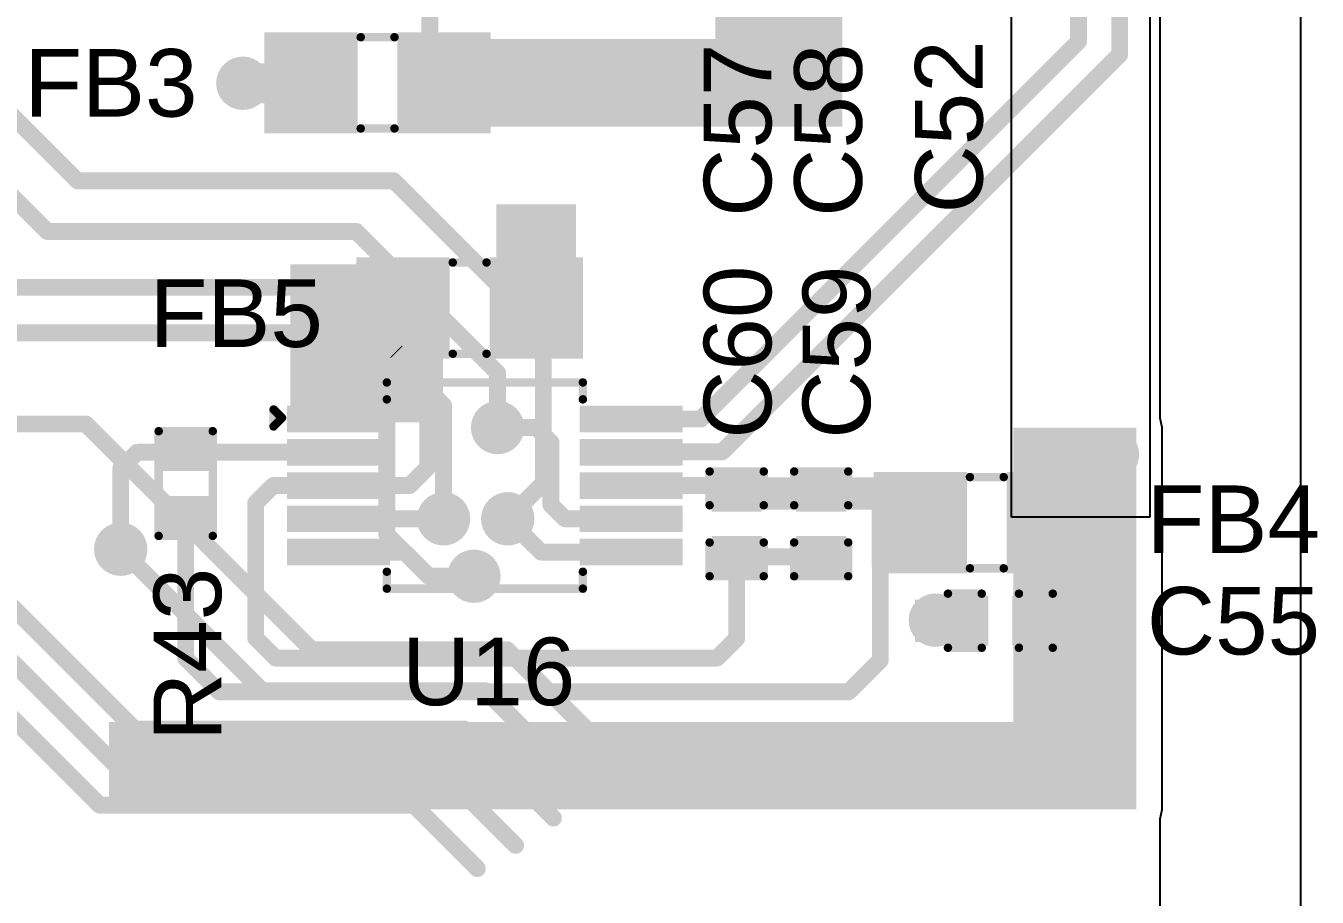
# Model space of a CAD drawing. Header units: millimetres. Extents: x -1.62 to 7.16, y -0.1 to 4.29.
# Drawn here: x 5.086 to 5.85, y 2.765 to 3.281 of the extents above; entities that cross this region are included whole.
import ezdxf

# ---------------------------------------------------------------- set-up
doc = ezdxf.new("R2010")
doc.units = ezdxf.units.MM
doc.header["$MEASUREMENT"] = 0
for name, color, linetype in [('BottomLayer', 5, 'Continuous'), ('BottomSolder', 6, 'Continuous'), ('TopLayer', 1, 'Continuous'), ('TopOverlay', 2, 'Continuous'), ('TopPaste', 8, 'Continuous'), ('TopSolder', 216, 'Continuous'), ('ViaHoleLayer', 16, 'Continuous')]:
    doc.layers.add(name, color=color, linetype=linetype)
doc.styles.add('Arial', font='', dxfattribs={"height": 0.2})
doc.styles.get('Arial').set_extended_font_data('Arial')

# ---------------------------------------------------------------- blocks, each defined once
blk = doc.blocks.new('C___0402_67')
at = {"layer": 'TopLayer'}
for points in [[(-0.0275, -0.0125), (-0.0275, 0.0125), (-0.0095, 0.0125), (-0.0095, -0.0125)], [(0.0095, -0.0125), (0.0095, 0.0125), (0.0275, 0.0125), (0.0275, -0.0125)]]:
    blk.add_hatch(color=1, dxfattribs=at).paths.add_polyline_path(points)
at = {"layer": 'TopPaste'}
for points in [[(-0.0275, -0.0125), (-0.0275, 0.0125), (-0.0095, 0.0125), (-0.0095, -0.0125)], [(0.0095, -0.0125), (0.0095, 0.0125), (0.0275, 0.0125), (0.0275, -0.0125)]]:
    blk.add_hatch(color=8, dxfattribs=at).paths.add_polyline_path(points)
at = {"layer": 'TopSolder'}
for points in [[(-0.02986, -0.01486), (-0.02986, 0.01486), (-0.00714, 0.01486), (-0.00714, -0.01486)], [(0.00714, -0.01486), (0.00714, 0.01486), (0.02986, 0.01486), (0.02986, -0.01486)]]:
    blk.add_hatch(color=216, dxfattribs=at).paths.add_polyline_path(points)
at = {"layer": 'TopOverlay', "const_width": 0.005}
for points in [[(-0.031, -0.016), (-0.031, 0.016)], [(-0.011, 0.016), (-0.031, 0.016)], [(0.031, 0.016), (0.011, 0.016)], [(0.031, -0.016), (0.031, 0.016)], [(-0.011, -0.016), (-0.031, -0.016)], [(0.031, -0.016), (0.011, -0.016)]]:
    blk.add_lwpolyline(points, dxfattribs=at)
at = {"layer": 'TopOverlay', "const_width": 0.0025}
for points in [[(-0.03225, 0.016, 1), (-0.02975, 0.016, 1)], [(-0.03225, 0.016, 1), (-0.02975, 0.016, 1)], [(-0.01225, 0.016, 1), (-0.00975, 0.016, 1)], [(0.00975, 0.016, 1), (0.01225, 0.016, 1)], [(0.02975, 0.016, 1), (0.03225, 0.016, 1)], [(0.02975, 0.016, 1), (0.03225, 0.016, 1)], [(-0.03225, -0.016, 1), (-0.02975, -0.016, 1)], [(-0.03225, -0.016, 1), (-0.02975, -0.016, 1)], [(-0.01225, -0.016, 1), (-0.00975, -0.016, 1)], [(0.00975, -0.016, 1), (0.01225, -0.016, 1)], [(0.02975, -0.016, 1), (0.03225, -0.016, 1)], [(0.02975, -0.016, 1), (0.03225, -0.016, 1)]]:
    blk.add_lwpolyline(points, format="xyb", close=True, dxfattribs=at)
blk = doc.blocks.new('C___0402_68')
at = {"layer": 'TopLayer'}
for points in [[(-0.0275, -0.0125), (-0.0275, 0.0125), (-0.0095, 0.0125), (-0.0095, -0.0125)], [(0.0095, -0.0125), (0.0095, 0.0125), (0.0275, 0.0125), (0.0275, -0.0125)]]:
    blk.add_hatch(color=1, dxfattribs=at).paths.add_polyline_path(points)
at = {"layer": 'TopPaste'}
for points in [[(-0.0275, -0.0125), (-0.0275, 0.0125), (-0.0095, 0.0125), (-0.0095, -0.0125)], [(0.0095, -0.0125), (0.0095, 0.0125), (0.0275, 0.0125), (0.0275, -0.0125)]]:
    blk.add_hatch(color=8, dxfattribs=at).paths.add_polyline_path(points)
at = {"layer": 'TopSolder'}
for points in [[(-0.02986, -0.01486), (-0.02986, 0.01486), (-0.00714, 0.01486), (-0.00714, -0.01486)], [(0.00714, -0.01486), (0.00714, 0.01486), (0.02986, 0.01486), (0.02986, -0.01486)]]:
    blk.add_hatch(color=216, dxfattribs=at).paths.add_polyline_path(points)
at = {"layer": 'TopOverlay', "const_width": 0.005}
for points in [[(-0.031, -0.016), (-0.031, 0.016)], [(-0.011, 0.016), (-0.031, 0.016)], [(0.031, 0.016), (0.011, 0.016)], [(0.031, -0.016), (0.031, 0.016)], [(-0.011, -0.016), (-0.031, -0.016)], [(0.031, -0.016), (0.011, -0.016)]]:
    blk.add_lwpolyline(points, dxfattribs=at)
at = {"layer": 'TopOverlay', "const_width": 0.0025}
for points in [[(-0.03225, 0.016, 1), (-0.02975, 0.016, 1)], [(-0.03225, 0.016, 1), (-0.02975, 0.016, 1)], [(-0.01225, 0.016, 1), (-0.00975, 0.016, 1)], [(0.00975, 0.016, 1), (0.01225, 0.016, 1)], [(0.02975, 0.016, 1), (0.03225, 0.016, 1)], [(0.02975, 0.016, 1), (0.03225, 0.016, 1)], [(-0.03225, -0.016, 1), (-0.02975, -0.016, 1)], [(-0.03225, -0.016, 1), (-0.02975, -0.016, 1)], [(-0.01225, -0.016, 1), (-0.00975, -0.016, 1)], [(0.00975, -0.016, 1), (0.01225, -0.016, 1)], [(0.02975, -0.016, 1), (0.03225, -0.016, 1)], [(0.02975, -0.016, 1), (0.03225, -0.016, 1)]]:
    blk.add_lwpolyline(points, format="xyb", close=True, dxfattribs=at)
blk = doc.blocks.new('VSSOP_10_71')
at = {"layer": 'TopLayer'}
for points in [[(-0.11516, 0.04528), (-0.05807, 0.04528), (-0.05807, 0.03346), (-0.11516, 0.03346)], [(0.05807, 0.04528), (0.11516, 0.04528), (0.11516, 0.03346), (0.05807, 0.03346)], [(-0.11516, 0.02559), (-0.05807, 0.02559), (-0.05807, 0.01378), (-0.11516, 0.01378)], [(0.05807, 0.02559), (0.11516, 0.02559), (0.11516, 0.01378), (0.05807, 0.01378)], [(-0.11516, 0.00591), (-0.05807, 0.00591), (-0.05807, -0.00591), (-0.11516, -0.00591)], [(0.05807, 0.00591), (0.11516, 0.00591), (0.11516, -0.00591), (0.05807, -0.00591)], [(-0.11516, -0.01378), (-0.05807, -0.01378), (-0.05807, -0.02559), (-0.11516, -0.02559)], [(0.05807, -0.01378), (0.11516, -0.01378), (0.11516, -0.02559), (0.05807, -0.02559)], [(-0.11516, -0.03346), (-0.05807, -0.03346), (-0.05807, -0.04528), (-0.11516, -0.04528)], [(0.05807, -0.03346), (0.11516, -0.03346), (0.11516, -0.04528), (0.05807, -0.04528)]]:
    blk.add_hatch(color=1, dxfattribs=at).paths.add_polyline_path(points)
at = {"layer": 'TopPaste'}
for points in [[(-0.11516, 0.04528), (-0.05807, 0.04528), (-0.05807, 0.03346), (-0.11516, 0.03346)], [(0.05807, 0.04528), (0.11516, 0.04528), (0.11516, 0.03346), (0.05807, 0.03346)], [(-0.11516, 0.02559), (-0.05807, 0.02559), (-0.05807, 0.01378), (-0.11516, 0.01378)], [(0.05807, 0.02559), (0.11516, 0.02559), (0.11516, 0.01378), (0.05807, 0.01378)], [(-0.11516, 0.00591), (-0.05807, 0.00591), (-0.05807, -0.00591), (-0.11516, -0.00591)], [(0.05807, 0.00591), (0.11516, 0.00591), (0.11516, -0.00591), (0.05807, -0.00591)], [(-0.11516, -0.01378), (-0.05807, -0.01378), (-0.05807, -0.02559), (-0.11516, -0.02559)], [(0.05807, -0.01378), (0.11516, -0.01378), (0.11516, -0.02559), (0.05807, -0.02559)], [(-0.11516, -0.03346), (-0.05807, -0.03346), (-0.05807, -0.04528), (-0.11516, -0.04528)], [(0.05807, -0.03346), (0.11516, -0.03346), (0.11516, -0.04528), (0.05807, -0.04528)]]:
    blk.add_hatch(color=8, dxfattribs=at).paths.add_polyline_path(points)
at = {"layer": 'TopSolder'}
for points in [[(-0.11713, 0.04724), (-0.0561, 0.04724), (-0.0561, 0.0315), (-0.11713, 0.0315)], [(0.0561, 0.04724), (0.11713, 0.04724), (0.11713, 0.0315), (0.0561, 0.0315)], [(-0.11713, 0.02756), (-0.0561, 0.02756), (-0.0561, 0.01181), (-0.11713, 0.01181)], [(0.0561, 0.02756), (0.11713, 0.02756), (0.11713, 0.01181), (0.0561, 0.01181)], [(-0.11713, 0.00787), (-0.0561, 0.00787), (-0.0561, -0.00787), (-0.11713, -0.00787)], [(0.0561, 0.00787), (0.11713, 0.00787), (0.11713, -0.00787), (0.0561, -0.00787)], [(-0.11713, -0.01181), (-0.0561, -0.01181), (-0.0561, -0.02756), (-0.11713, -0.02756)], [(0.0561, -0.01181), (0.11713, -0.01181), (0.11713, -0.02756), (0.0561, -0.02756)], [(-0.11713, -0.0315), (-0.0561, -0.0315), (-0.0561, -0.04724), (-0.11713, -0.04724)], [(0.0561, -0.0315), (0.11713, -0.0315), (0.11713, -0.04724), (0.0561, -0.04724)]]:
    blk.add_hatch(color=216, dxfattribs=at).paths.add_polyline_path(points)
at = {"layer": 'TopOverlay', "const_width": 0.005}
for points in [[(-0.058, 0.061), (0.058, 0.061)], [(-0.058, 0.051), (-0.058, 0.061)], [(0.058, 0.051), (0.058, 0.061)], [(-0.125, 0.045), (-0.12, 0.04)], [(-0.125, 0.035), (-0.125, 0.045)], [(-0.125, 0.035), (-0.12, 0.04)], [(-0.058, -0.061), (-0.058, -0.051)], [(0.058, -0.061), (0.058, -0.051)], [(-0.058, -0.061), (0.058, -0.061)]]:
    blk.add_lwpolyline(points, dxfattribs=at)
at = {"layer": 'TopOverlay', "const_width": 0.0025}
for points in [[(-0.05925, 0.061, 1), (-0.05675, 0.061, 1)], [(-0.05925, 0.061, 1), (-0.05675, 0.061, 1)], [(0.05675, 0.061, 1), (0.05925, 0.061, 1)], [(0.05675, 0.061, 1), (0.05925, 0.061, 1)], [(-0.05925, 0.051, 1), (-0.05675, 0.051, 1)], [(0.05675, 0.051, 1), (0.05925, 0.051, 1)], [(-0.12625, 0.045, 1), (-0.12375, 0.045, 1)], [(-0.12625, 0.045, 1), (-0.12375, 0.045, 1)], [(-0.12125, 0.04, 1), (-0.11875, 0.04, 1)], [(-0.12125, 0.04, 1), (-0.11875, 0.04, 1)], [(-0.12625, 0.035, 1), (-0.12375, 0.035, 1)], [(-0.12625, 0.035, 1), (-0.12375, 0.035, 1)], [(-0.05925, -0.051, 1), (-0.05675, -0.051, 1)], [(0.05675, -0.051, 1), (0.05925, -0.051, 1)], [(-0.05925, -0.061, 1), (-0.05675, -0.061, 1)], [(-0.05925, -0.061, 1), (-0.05675, -0.061, 1)], [(0.05675, -0.061, 1), (0.05925, -0.061, 1)], [(0.05675, -0.061, 1), (0.05925, -0.061, 1)]]:
    blk.add_lwpolyline(points, format="xyb", close=True, dxfattribs=at)
blk = doc.blocks.new('R___0402_92')
at = {"layer": 'TopLayer'}
for points in [[(-0.0275, -0.0125), (-0.0275, 0.0125), (-0.0095, 0.0125), (-0.0095, -0.0125)], [(0.0095, -0.0125), (0.0095, 0.0125), (0.0275, 0.0125), (0.0275, -0.0125)]]:
    blk.add_hatch(color=1, dxfattribs=at).paths.add_polyline_path(points)
at = {"layer": 'TopPaste'}
for points in [[(-0.0275, -0.0125), (-0.0275, 0.0125), (-0.0095, 0.0125), (-0.0095, -0.0125)], [(0.0095, -0.0125), (0.0095, 0.0125), (0.0275, 0.0125), (0.0275, -0.0125)]]:
    blk.add_hatch(color=8, dxfattribs=at).paths.add_polyline_path(points)
at = {"layer": 'TopSolder'}
for points in [[(-0.02967, -0.01467), (-0.02967, 0.01467), (-0.00733, 0.01467), (-0.00733, -0.01467)], [(0.00733, -0.01467), (0.00733, 0.01467), (0.02967, 0.01467), (0.02967, -0.01467)]]:
    blk.add_hatch(color=216, dxfattribs=at).paths.add_polyline_path(points)
at = {"layer": 'TopOverlay'}
for points, const_width in [([(-0.031, -0.016), (-0.031, 0.016)], 0.005), ([(0.031, 0.016), (-0.031, 0.016)], 0.005), ([(0.031, -0.016), (0.031, 0.016)], 0.005), ([(0.031, -0.016), (-0.031, -0.016)], 0.005), ([(0.032, -0.017), (-0.032, -0.017)], 0.000127)]:
    blk.add_lwpolyline(points, dxfattribs=dict(at, const_width=const_width))
for points, const_width in [([(-0.03225, 0.016, 1), (-0.02975, 0.016, 1)], 0.0025), ([(-0.03225, 0.016, 1), (-0.02975, 0.016, 1)], 0.0025), ([(0.02975, 0.016, 1), (0.03225, 0.016, 1)], 0.0025), ([(0.02975, 0.016, 1), (0.03225, 0.016, 1)], 0.0025), ([(-0.03225, -0.016, 1), (-0.02975, -0.016, 1)], 0.0025), ([(-0.03225, -0.016, 1), (-0.02975, -0.016, 1)], 0.0025), ([(0.02975, -0.016, 1), (0.03225, -0.016, 1)], 0.0025), ([(0.02975, -0.016, 1), (0.03225, -0.016, 1)], 0.0025), ([(-0.03203, -0.017, 1), (-0.03197, -0.017, 1)], 0.0000635), ([(0.03197, -0.017, 1), (0.03203, -0.017, 1)], 0.0000635)]:
    blk.add_lwpolyline(points, format="xyb", close=True, dxfattribs=dict(at, const_width=const_width))
blk = doc.blocks.new('I___0805_158')
at = {"layer": 'TopLayer'}
for points in [[(-0.06299, 0.02598), (-0.01575, 0.02598), (-0.01575, -0.02598), (-0.06299, -0.02598)], [(0.01575, 0.02598), (0.06299, 0.02598), (0.06299, -0.02598), (0.01575, -0.02598)]]:
    blk.add_hatch(color=1, dxfattribs=at).paths.add_polyline_path(points)
at = {"layer": 'TopPaste'}
for points in [[(-0.06299, 0.02598), (-0.01575, 0.02598), (-0.01575, -0.02598), (-0.06299, -0.02598)], [(0.01575, 0.02598), (0.06299, 0.02598), (0.06299, -0.02598), (0.01575, -0.02598)]]:
    blk.add_hatch(color=8, dxfattribs=at).paths.add_polyline_path(points)
at = {"layer": 'TopSolder'}
for points in [[(-0.06699, 0.02998), (-0.01175, 0.02998), (-0.01175, -0.02998), (-0.06699, -0.02998)], [(0.01175, 0.02998), (0.06699, 0.02998), (0.06699, -0.02998), (0.01175, -0.02998)]]:
    blk.add_hatch(color=216, dxfattribs=at).paths.add_polyline_path(points)
at = {"layer": 'TopOverlay', "const_width": 0.005}
for points in [[(-0.01, 0.027), (0.01, 0.027)], [(-0.01, -0.027), (0.01, -0.027)]]:
    blk.add_lwpolyline(points, dxfattribs=at)
at = {"layer": 'TopOverlay', "const_width": 0.0025}
for points in [[(-0.01125, 0.027, 1), (-0.00875, 0.027, 1)], [(0.00875, 0.027, 1), (0.01125, 0.027, 1)], [(-0.01125, -0.027, 1), (-0.00875, -0.027, 1)], [(0.00875, -0.027, 1), (0.01125, -0.027, 1)]]:
    blk.add_lwpolyline(points, format="xyb", close=True, dxfattribs=at)
blk = doc.blocks.new('I___0805_159')
at = {"layer": 'TopLayer'}
for points in [[(-0.06299, 0.02598), (-0.01575, 0.02598), (-0.01575, -0.02598), (-0.06299, -0.02598)], [(0.01575, 0.02598), (0.06299, 0.02598), (0.06299, -0.02598), (0.01575, -0.02598)]]:
    blk.add_hatch(color=1, dxfattribs=at).paths.add_polyline_path(points)
at = {"layer": 'TopPaste'}
for points in [[(-0.06299, 0.02598), (-0.01575, 0.02598), (-0.01575, -0.02598), (-0.06299, -0.02598)], [(0.01575, 0.02598), (0.06299, 0.02598), (0.06299, -0.02598), (0.01575, -0.02598)]]:
    blk.add_hatch(color=8, dxfattribs=at).paths.add_polyline_path(points)
at = {"layer": 'TopSolder'}
for points in [[(-0.06699, 0.02998), (-0.01175, 0.02998), (-0.01175, -0.02998), (-0.06699, -0.02998)], [(0.01175, 0.02998), (0.06699, 0.02998), (0.06699, -0.02998), (0.01175, -0.02998)]]:
    blk.add_hatch(color=216, dxfattribs=at).paths.add_polyline_path(points)
at = {"layer": 'TopOverlay', "const_width": 0.005}
for points in [[(-0.01, 0.027), (0.01, 0.027)], [(-0.01, -0.027), (0.01, -0.027)]]:
    blk.add_lwpolyline(points, dxfattribs=at)
at = {"layer": 'TopOverlay', "const_width": 0.0025}
for points in [[(-0.01125, 0.027, 1), (-0.00875, 0.027, 1)], [(0.00875, 0.027, 1), (0.01125, 0.027, 1)], [(-0.01125, -0.027, 1), (-0.00875, -0.027, 1)], [(0.00875, -0.027, 1), (0.01125, -0.027, 1)]]:
    blk.add_lwpolyline(points, format="xyb", close=True, dxfattribs=at)
blk = doc.blocks.new('I___0805_160')
at = {"layer": 'TopLayer'}
for points in [[(-0.06299, 0.02598), (-0.01575, 0.02598), (-0.01575, -0.02598), (-0.06299, -0.02598)], [(0.01575, 0.02598), (0.06299, 0.02598), (0.06299, -0.02598), (0.01575, -0.02598)]]:
    blk.add_hatch(color=1, dxfattribs=at).paths.add_polyline_path(points)
at = {"layer": 'TopPaste'}
for points in [[(-0.06299, 0.02598), (-0.01575, 0.02598), (-0.01575, -0.02598), (-0.06299, -0.02598)], [(0.01575, 0.02598), (0.06299, 0.02598), (0.06299, -0.02598), (0.01575, -0.02598)]]:
    blk.add_hatch(color=8, dxfattribs=at).paths.add_polyline_path(points)
at = {"layer": 'TopSolder'}
for points in [[(-0.06699, 0.02998), (-0.01175, 0.02998), (-0.01175, -0.02998), (-0.06699, -0.02998)], [(0.01175, 0.02998), (0.06699, 0.02998), (0.06699, -0.02998), (0.01175, -0.02998)]]:
    blk.add_hatch(color=216, dxfattribs=at).paths.add_polyline_path(points)
at = {"layer": 'TopOverlay', "const_width": 0.005}
for points in [[(0.01, 0.027), (-0.01, 0.027)], [(0.01, -0.027), (-0.01, -0.027)]]:
    blk.add_lwpolyline(points, dxfattribs=at)
at = {"layer": 'TopOverlay', "const_width": 0.0025}
for points in [[(-0.01125, 0.027, 1), (-0.00875, 0.027, 1)], [(0.00875, 0.027, 1), (0.01125, 0.027, 1)], [(-0.01125, -0.027, 1), (-0.00875, -0.027, 1)], [(0.00875, -0.027, 1), (0.01125, -0.027, 1)]]:
    blk.add_lwpolyline(points, format="xyb", close=True, dxfattribs=at)
blk = doc.blocks.new('C___0402_178')
at = {"layer": 'TopLayer'}
for points in [[(-0.0275, -0.0125), (-0.0275, 0.0125), (-0.0095, 0.0125), (-0.0095, -0.0125)], [(0.0095, -0.0125), (0.0095, 0.0125), (0.0275, 0.0125), (0.0275, -0.0125)]]:
    blk.add_hatch(color=1, dxfattribs=at).paths.add_polyline_path(points)
at = {"layer": 'TopPaste'}
for points in [[(-0.0275, -0.0125), (-0.0275, 0.0125), (-0.0095, 0.0125), (-0.0095, -0.0125)], [(0.0095, -0.0125), (0.0095, 0.0125), (0.0275, 0.0125), (0.0275, -0.0125)]]:
    blk.add_hatch(color=8, dxfattribs=at).paths.add_polyline_path(points)
at = {"layer": 'TopSolder'}
for points in [[(-0.02986, -0.01486), (-0.02986, 0.01486), (-0.00714, 0.01486), (-0.00714, -0.01486)], [(0.00714, -0.01486), (0.00714, 0.01486), (0.02986, 0.01486), (0.02986, -0.01486)]]:
    blk.add_hatch(color=216, dxfattribs=at).paths.add_polyline_path(points)
at = {"layer": 'TopOverlay', "const_width": 0.005}
for points in [[(-0.011, 0.016), (-0.031, 0.016)], [(-0.031, 0.016), (-0.031, -0.016)], [(0.031, 0.016), (0.011, 0.016)], [(0.031, 0.016), (0.031, -0.016)], [(-0.011, -0.016), (-0.031, -0.016)], [(0.031, -0.016), (0.011, -0.016)]]:
    blk.add_lwpolyline(points, dxfattribs=at)
at = {"layer": 'TopOverlay', "const_width": 0.0025}
for points in [[(-0.03225, 0.016, 1), (-0.02975, 0.016, 1)], [(-0.03225, 0.016, 1), (-0.02975, 0.016, 1)], [(-0.01225, 0.016, 1), (-0.00975, 0.016, 1)], [(0.00975, 0.016, 1), (0.01225, 0.016, 1)], [(0.02975, 0.016, 1), (0.03225, 0.016, 1)], [(0.02975, 0.016, 1), (0.03225, 0.016, 1)], [(-0.03225, -0.016, 1), (-0.02975, -0.016, 1)], [(-0.03225, -0.016, 1), (-0.02975, -0.016, 1)], [(-0.01225, -0.016, 1), (-0.00975, -0.016, 1)], [(0.00975, -0.016, 1), (0.01225, -0.016, 1)], [(0.02975, -0.016, 1), (0.03225, -0.016, 1)], [(0.02975, -0.016, 1), (0.03225, -0.016, 1)]]:
    blk.add_lwpolyline(points, format="xyb", close=True, dxfattribs=at)

msp = doc.modelspace()

# ---------------------------------------------------------------- hatches: boundary and pattern name
at = {"layer": 'BottomLayer'}
h = msp.add_hatch(color=5, dxfattribs=at)
edge = h.paths.add_edge_path()
edge.add_arc((5.21427, 3.24674), 0.01181, 0, 360)
h = msp.add_hatch(color=5, dxfattribs=at)
edge = h.paths.add_edge_path()
edge.add_arc((5.39204, 3.159), 0.01181, 0, 360)
h = msp.add_hatch(color=5, dxfattribs=at)
edge = h.paths.add_edge_path()
edge.add_arc((5.365, 3.043), 0.01181, 0, 360)
h = msp.add_hatch(color=5, dxfattribs=at)
edge = h.paths.add_edge_path()
edge.add_arc((5.69357, 3.02704), 0.01181, 0, 360)
h = msp.add_hatch(color=5, dxfattribs=at)
edge = h.paths.add_edge_path()
edge.add_arc((5.72878, 3.02704), 0.01181, 0, 360)
h = msp.add_hatch(color=5, dxfattribs=at)
edge = h.paths.add_edge_path()
edge.add_arc((5.333, 2.989), 0.01181, 0, 360)
h = msp.add_hatch(color=5, dxfattribs=at)
edge = h.paths.add_edge_path()
edge.add_arc((5.371, 2.989), 0.01181, 0, 360)
h = msp.add_hatch(color=5, dxfattribs=at)
edge = h.paths.add_edge_path()
edge.add_arc((5.142, 2.971), 0.01181, 0, 360)
h = msp.add_hatch(color=5, dxfattribs=at)
edge = h.paths.add_edge_path()
edge.add_arc((5.351, 2.955), 0.01181, 0, 360)
h = msp.add_hatch(color=5, dxfattribs=at)
edge = h.paths.add_edge_path()
edge.add_arc((5.624, 2.929), 0.01181, 0, 360)
at = {"layer": 'BottomSolder'}
h = msp.add_hatch(color=6, dxfattribs=at)
edge = h.paths.add_edge_path()
edge.add_arc((5.21427, 3.24674), 0.01581, 0, 360)
h = msp.add_hatch(color=6, dxfattribs=at)
edge = h.paths.add_edge_path()
edge.add_arc((5.39204, 3.159), 0.01581, 0, 360)
h = msp.add_hatch(color=6, dxfattribs=at)
edge = h.paths.add_edge_path()
edge.add_arc((5.365, 3.043), 0.01581, 0, 360)
h = msp.add_hatch(color=6, dxfattribs=at)
edge = h.paths.add_edge_path()
edge.add_arc((5.69357, 3.02704), 0.01581, 0, 360)
h = msp.add_hatch(color=6, dxfattribs=at)
edge = h.paths.add_edge_path()
edge.add_arc((5.72878, 3.02704), 0.01581, 0, 360)
h = msp.add_hatch(color=6, dxfattribs=at)
edge = h.paths.add_edge_path()
edge.add_arc((5.333, 2.989), 0.01581, 0, 360)
h = msp.add_hatch(color=6, dxfattribs=at)
edge = h.paths.add_edge_path()
edge.add_arc((5.371, 2.989), 0.01581, 0, 360)
h = msp.add_hatch(color=6, dxfattribs=at)
edge = h.paths.add_edge_path()
edge.add_arc((5.142, 2.971), 0.01581, 0, 360)
h = msp.add_hatch(color=6, dxfattribs=at)
edge = h.paths.add_edge_path()
edge.add_arc((5.351, 2.955), 0.01581, 0, 360)
h = msp.add_hatch(color=6, dxfattribs=at)
edge = h.paths.add_edge_path()
edge.add_arc((5.624, 2.929), 0.01581, 0, 360)
at = {"layer": 'TopLayer'}
for points in [[(5.49389, 3.22102), (5.56889, 3.22102), (5.56889, 3.3192), (5.49389, 3.3192)], [(5.30975, 3.22102), (5.5685, 3.22102), (5.5685, 3.27298), (5.30975, 3.27298)], [(5.26743, 3.25863), (5.21427, 3.25863), (5.21427, 3.23488), (5.26743, 3.23488)], [(5.36421, 3.0877), (5.41145, 3.0877), (5.41145, 3.17514), (5.36421, 3.17514)], [(5.2423, 3.04603), (5.33271, 3.04603), (5.33271, 3.13967), (5.2423, 3.13967)], [(5.67021, 2.817), (5.74283, 2.817), (5.74283, 3.043), (5.67021, 3.043)], [(5.70546, 2.97389), (5.70546, 3.02704), (5.68171, 3.02704), (5.68171, 2.97389)], [(5.49396, 2.9945), (5.63871, 2.9945), (5.63871, 3.0135), (5.49396, 3.0135)], [(5.58635, 2.9607), (5.63871, 2.9607), (5.63871, 3.0135), (5.58635, 3.0135)], [(5.61203, 2.91619), (5.65296, 2.91619), (5.65296, 2.94118), (5.61203, 2.94118)], [(5.135, 2.817), (5.74283, 2.817), (5.74283, 2.86879), (5.135, 2.86879)]]:
    msp.add_hatch(color=1, dxfattribs=at).paths.add_polyline_path(points)
h = msp.add_hatch(color=1, dxfattribs=at)
edge = h.paths.add_edge_path()
edge.add_arc((5.21427, 3.24674), 0.01181, 0, 360)
h = msp.add_hatch(color=1, dxfattribs=at)
edge = h.paths.add_edge_path()
edge.add_arc((5.39204, 3.159), 0.01181, 0, 360)
h = msp.add_hatch(color=1, dxfattribs=at)
edge = h.paths.add_edge_path()
edge.add_arc((5.365, 3.043), 0.01181, 0, 360)
h = msp.add_hatch(color=1, dxfattribs=at)
edge = h.paths.add_edge_path()
edge.add_arc((5.69357, 3.02704), 0.01181, 0, 360)
h = msp.add_hatch(color=1, dxfattribs=at)
edge = h.paths.add_edge_path()
edge.add_arc((5.72878, 3.02704), 0.01181, 0, 360)
h = msp.add_hatch(color=1, dxfattribs=at)
edge = h.paths.add_edge_path()
edge.add_arc((5.333, 2.989), 0.01181, 0, 360)
h = msp.add_hatch(color=1, dxfattribs=at)
edge = h.paths.add_edge_path()
edge.add_arc((5.371, 2.989), 0.01181, 0, 360)
h = msp.add_hatch(color=1, dxfattribs=at)
edge = h.paths.add_edge_path()
edge.add_arc((5.142, 2.971), 0.01181, 0, 360)
h = msp.add_hatch(color=1, dxfattribs=at)
edge = h.paths.add_edge_path()
edge.add_arc((5.351, 2.955), 0.01181, 0, 360)
h = msp.add_hatch(color=1, dxfattribs=at)
edge = h.paths.add_edge_path()
edge.add_arc((5.624, 2.929), 0.01181, 0, 360)
at = {"layer": 'TopSolder'}
h = msp.add_hatch(color=216, dxfattribs=at)
edge = h.paths.add_edge_path()
edge.add_arc((5.21427, 3.24674), 0.01581, 0, 360)
h = msp.add_hatch(color=216, dxfattribs=at)
edge = h.paths.add_edge_path()
edge.add_arc((5.39204, 3.159), 0.01581, 0, 360)
h = msp.add_hatch(color=216, dxfattribs=at)
edge = h.paths.add_edge_path()
edge.add_arc((5.365, 3.043), 0.01581, 0, 360)
h = msp.add_hatch(color=216, dxfattribs=at)
edge = h.paths.add_edge_path()
edge.add_arc((5.69357, 3.02704), 0.01581, 0, 360)
h = msp.add_hatch(color=216, dxfattribs=at)
edge = h.paths.add_edge_path()
edge.add_arc((5.72878, 3.02704), 0.01581, 0, 360)
h = msp.add_hatch(color=216, dxfattribs=at)
edge = h.paths.add_edge_path()
edge.add_arc((5.333, 2.989), 0.01581, 0, 360)
h = msp.add_hatch(color=216, dxfattribs=at)
edge = h.paths.add_edge_path()
edge.add_arc((5.371, 2.989), 0.01581, 0, 360)
h = msp.add_hatch(color=216, dxfattribs=at)
edge = h.paths.add_edge_path()
edge.add_arc((5.142, 2.971), 0.01581, 0, 360)
h = msp.add_hatch(color=216, dxfattribs=at)
edge = h.paths.add_edge_path()
edge.add_arc((5.351, 2.955), 0.01581, 0, 360)
h = msp.add_hatch(color=216, dxfattribs=at)
edge = h.paths.add_edge_path()
edge.add_arc((5.624, 2.929), 0.01581, 0, 360)
at = {"layer": 'ViaHoleLayer'}
h = msp.add_hatch(color=16, dxfattribs=at)
edge = h.paths.add_edge_path()
edge.add_arc((5.21427, 3.24674), 0.00591, 0, 360)
h = msp.add_hatch(color=16, dxfattribs=at)
edge = h.paths.add_edge_path()
edge.add_arc((5.39204, 3.159), 0.00591, 0, 360)
h = msp.add_hatch(color=16, dxfattribs=at)
edge = h.paths.add_edge_path()
edge.add_arc((5.365, 3.043), 0.00591, 0, 360)
h = msp.add_hatch(color=16, dxfattribs=at)
edge = h.paths.add_edge_path()
edge.add_arc((5.69357, 3.02704), 0.00591, 0, 360)
h = msp.add_hatch(color=16, dxfattribs=at)
edge = h.paths.add_edge_path()
edge.add_arc((5.72878, 3.02704), 0.00591, 0, 360)
h = msp.add_hatch(color=16, dxfattribs=at)
edge = h.paths.add_edge_path()
edge.add_arc((5.333, 2.989), 0.00591, 0, 360)
h = msp.add_hatch(color=16, dxfattribs=at)
edge = h.paths.add_edge_path()
edge.add_arc((5.371, 2.989), 0.00591, 0, 360)
h = msp.add_hatch(color=16, dxfattribs=at)
edge = h.paths.add_edge_path()
edge.add_arc((5.142, 2.971), 0.00591, 0, 360)
h = msp.add_hatch(color=16, dxfattribs=at)
edge = h.paths.add_edge_path()
edge.add_arc((5.351, 2.955), 0.00591, 0, 360)
h = msp.add_hatch(color=16, dxfattribs=at)
edge = h.paths.add_edge_path()
edge.add_arc((5.624, 2.929), 0.00591, 0, 360)

# ---------------------------------------------------------------- linework, layer by layer
at = {"layer": 'BottomLayer'}
for p, q in [((5.751, 3.72), (5.751, 2.99)), ((5.669, 2.99), (5.669, 3.649)), ((5.751, 2.99), (5.669, 2.99))]:
    msp.add_line(p, q, dxfattribs=at)
at = {"layer": 'BottomLayer', "const_width": 0.01}
for points in [[(5.00643, 3.299), (5.11643, 3.189)], [(4.99596, 3.2617), (5.09866, 3.159)], [(5.11643, 3.189), (5.30358, 3.189)], [(5.30358, 3.189), (5.39204, 3.10053)], [(5.09866, 3.159), (5.28134, 3.159)], [(5.28134, 3.159), (5.365, 3.07534)], [(4.039, 3.126), (5.26325, 3.126)], [(5.26325, 3.126), (5.333, 3.05625)], [(4.01866, 3.099), (5.25769, 3.099)], [(5.25769, 3.099), (5.29941, 3.05728)], [(5.39204, 3.01004), (5.39204, 3.10053)], [(5.365, 3.043), (5.365, 3.07534)], [(5.29941, 2.97974), (5.29941, 3.05728)], [(5.333, 2.989), (5.333, 3.05625)], [(3.39871, 3.04513), (5.1214, 3.04513)], [(5.1214, 3.04513), (5.25503, 2.9115)], [(4.98967, 3.02513), (5.15021, 2.86459)], [(5.371, 2.989), (5.39204, 3.01004)], [(4.97713, 3.00513), (5.14073, 2.84152)], [(4.96398, 2.98513), (5.12955, 2.81956)], [(5.29941, 2.97974), (5.32414, 2.955)], [(5.142, 2.971), (5.22587, 2.88713)], [(5.32414, 2.955), (5.351, 2.955)], [(5.25503, 2.9115), (5.37053, 2.9115)], [(5.37053, 2.9115), (5.44171, 2.84031)], [(5.22587, 2.88713), (5.35805, 2.88713)], [(5.35805, 2.88713), (5.42009, 2.82508)], [(5.15021, 2.86459), (5.34532, 2.86459)], [(5.34532, 2.86459), (5.398, 2.81191)], [(5.14073, 2.84152), (5.32988, 2.84152)], [(5.32988, 2.84152), (5.37561, 2.79579)], [(5.12955, 2.81956), (5.31546, 2.81956)], [(5.31546, 2.81956), (5.353, 2.78201)]]:
    msp.add_lwpolyline(points, dxfattribs=at)
at = {"layer": 'BottomLayer', "const_width": 0.005}
for points in [[(5.11393, 3.189, 1), (5.11893, 3.189, 1)], [(5.11393, 3.189, 1), (5.11893, 3.189, 1)], [(5.30108, 3.189, 1), (5.30608, 3.189, 1)], [(5.30108, 3.189, 1), (5.30608, 3.189, 1)], [(5.09616, 3.159, 1), (5.10116, 3.159, 1)], [(5.09616, 3.159, 1), (5.10116, 3.159, 1)], [(5.27884, 3.159, 1), (5.28384, 3.159, 1)], [(5.27884, 3.159, 1), (5.28384, 3.159, 1)], [(5.26075, 3.126, 1), (5.26574, 3.126, 1)], [(5.26075, 3.126, 1), (5.26574, 3.126, 1)], [(5.25519, 3.099, 1), (5.26019, 3.099, 1)], [(5.25519, 3.099, 1), (5.26019, 3.099, 1)], [(5.38954, 3.10053, 1), (5.39454, 3.10053, 1)], [(5.38954, 3.10053, 1), (5.39454, 3.10053, 1)], [(5.3625, 3.07534, 1), (5.3675, 3.07534, 1)], [(5.3625, 3.07534, 1), (5.3675, 3.07534, 1)], [(5.29691, 3.05728, 1), (5.30191, 3.05728, 1)], [(5.29691, 3.05728, 1), (5.30191, 3.05728, 1)], [(5.3305, 3.05625, 1), (5.3355, 3.05625, 1)], [(5.3305, 3.05625, 1), (5.3355, 3.05625, 1)], [(5.1189, 3.04513, 1), (5.1239, 3.04513, 1)], [(5.1189, 3.04513, 1), (5.1239, 3.04513, 1)], [(5.3625, 3.043, 1), (5.3675, 3.043, 1)], [(5.38954, 3.01004, 1), (5.39454, 3.01004, 1)], [(5.38954, 3.01004, 1), (5.39454, 3.01004, 1)], [(5.3305, 2.989, 1), (5.3355, 2.989, 1)], [(5.3685, 2.989, 1), (5.3735, 2.989, 1)], [(5.29691, 2.97974, 1), (5.30191, 2.97974, 1)], [(5.29691, 2.97974, 1), (5.30191, 2.97974, 1)], [(5.1395, 2.971, 1), (5.1445, 2.971, 1)], [(5.32164, 2.955, 1), (5.32664, 2.955, 1)], [(5.32164, 2.955, 1), (5.32664, 2.955, 1)], [(5.3485, 2.955, 1), (5.3535, 2.955, 1)], [(5.25253, 2.9115, 1), (5.25753, 2.9115, 1)], [(5.25253, 2.9115, 1), (5.25753, 2.9115, 1)], [(5.36803, 2.9115, 1), (5.37303, 2.9115, 1)], [(5.36803, 2.9115, 1), (5.37303, 2.9115, 1)], [(5.22337, 2.88713, 1), (5.22837, 2.88713, 1)], [(5.22337, 2.88713, 1), (5.22837, 2.88713, 1)], [(5.35555, 2.88713, 1), (5.36055, 2.88713, 1)], [(5.35555, 2.88713, 1), (5.36055, 2.88713, 1)], [(5.14771, 2.86459, 1), (5.15271, 2.86459, 1)], [(5.14771, 2.86459, 1), (5.15271, 2.86459, 1)], [(5.34282, 2.86459, 1), (5.34782, 2.86459, 1)], [(5.34282, 2.86459, 1), (5.34782, 2.86459, 1)], [(5.13823, 2.84152, 1), (5.14323, 2.84152, 1)], [(5.13823, 2.84152, 1), (5.14323, 2.84152, 1)], [(5.32738, 2.84152, 1), (5.33238, 2.84152, 1)], [(5.32738, 2.84152, 1), (5.33238, 2.84152, 1)], [(5.43921, 2.84031, 1), (5.44421, 2.84031, 1)], [(5.41759, 2.82508, 1), (5.42259, 2.82508, 1)], [(5.12705, 2.81956, 1), (5.13205, 2.81956, 1)], [(5.12705, 2.81956, 1), (5.13205, 2.81956, 1)], [(5.31296, 2.81956, 1), (5.31796, 2.81956, 1)], [(5.31296, 2.81956, 1), (5.31796, 2.81956, 1)], [(5.3955, 2.81191, 1), (5.4005, 2.81191, 1)], [(5.37311, 2.79579, 1), (5.37811, 2.79579, 1)], [(5.3505, 2.78201, 1), (5.3555, 2.78201, 1)]]:
    msp.add_lwpolyline(points, format="xyb", close=True, dxfattribs=at)
at = {"layer": 'TopLayer'}
for p, q in [((5.84, 4.23545), (5.84, 2.64692)), ((5.757, 3.04865), (5.757, 3.752)), ((5.75812, 3.043), (5.757, 3.04865)), ((5.75812, 2.817), (5.75812, 3.043)), ((5.757, 2.81135), (5.75812, 2.817)), ((5.757, 2.4246), (5.757, 2.81135))]:
    msp.add_line(p, q, dxfattribs=at)
for points, const_width in [([(5.73303, 3.26375), (5.73303, 3.44736)], 0.01), ([(5.70871, 3.27146), (5.70871, 3.43635)], 0.01), ([(5.32489, 3.25548), (5.32489, 3.33085)], 0.01), ([(5.48531, 3.04806), (5.70871, 3.27146)], 0.01), ([(5.49789, 3.02861), (5.73303, 3.26375)], 0.01), ([(5.32489, 3.25548), (5.33337, 3.247)], 0.01), ([(5.27084, 3.06896), (5.28958, 3.0877)], 0.01), ([(5.29082, 3.08805), (5.30496, 3.08805)], 0.01), ([(5.30496, 3.08805), (5.30531, 3.0877)], 0.01), ([(5.30531, 3.07356), (5.30531, 3.0877)], 0.01), ([(5.32359, 3.0571), (5.32359, 3.0877)], 0.01), ([(5.27084, 3.04806), (5.27084, 3.06896)], 0.01), ([(5.30531, 3.07356), (5.30713, 3.07356)], 0.01), ([(5.30713, 3.07356), (5.32359, 3.0571)], 0.01), ([(5.32359, 3.01938), (5.32359, 3.0571)], 0.01), ([(5.44407, 3.04806), (5.48531, 3.04806)], 0.01), ([(5.365, 3.043), (5.38783, 3.043)], 0.01), ([(5.38783, 3.043), (5.39655, 3.03427)], 0.01), ([(5.142, 3.01864), (5.15173, 3.02837)], 0.01), ([(5.15173, 3.02837), (5.18046, 3.02837)], 0.01), ([(5.18046, 3.02837), (5.27084, 3.02837)], 0.01), ([(5.39655, 2.99734), (5.39655, 3.03427)], 0.01), ([(5.44431, 3.02861), (5.49789, 3.02861)], 0.01), ([(5.142, 2.971), (5.142, 3.01864)], 0.01), ([(5.31289, 3.00868), (5.32359, 3.01938)], 0.01), ([(5.22184, 2.99821), (5.23231, 3.00868)], 0.01), ([(5.23231, 3.00868), (5.27084, 3.00868)], 0.01), ([(5.27084, 3.00868), (5.31289, 3.00868)], 0.01), ([(5.44407, 3.00868), (5.49777, 3.00868)], 0.01), ([(5.49777, 3.00868), (5.50296, 3.0035)], 0.01), ([(5.22184, 2.91845), (5.22184, 2.99821)], 0.01), ([(5.50296, 3.0035), (5.50646, 3.0035)], 0.01), ([(5.59147, 2.90539), (5.59147, 3.00162)], 0.01), ([(5.39655, 2.99734), (5.4049, 2.989)], 0.01), ([(5.18046, 2.90639), (5.18046, 2.98546)], 0.01), ([(5.27084, 2.989), (5.333, 2.989)], 0.01), ([(5.371, 2.989), (5.39069, 2.96931)], 0.01), ([(5.4049, 2.989), (5.44407, 2.989)], 0.01), ([(5.68096, 2.97381), (5.69383, 2.98669)], 0.01), ([(5.68096, 2.92869), (5.68096, 2.97381)], 0.015), ([(5.27084, 2.96931), (5.30991, 2.96931)], 0.01), ([(5.30991, 2.96931), (5.32422, 2.955)], 0.01), ([(5.39069, 2.96931), (5.44407, 2.96931)], 0.01), ([(5.50646, 2.9665), (5.55646, 2.9665)], 0.01), ([(5.50646, 2.91823), (5.50646, 2.9665)], 0.01), ([(5.32422, 2.955), (5.351, 2.955)], 0.01), ([(5.22184, 2.91845), (5.2337, 2.90658)], 0.01), ([(5.49481, 2.90658), (5.50646, 2.91823)], 0.01), ([(5.18046, 2.90639), (5.20027, 2.88658)], 0.01), ([(5.2337, 2.90658), (5.49481, 2.90658)], 0.01), ([(5.57266, 2.88658), (5.59147, 2.90539)], 0.01), ([(5.20027, 2.88658), (5.57266, 2.88658)], 0.01)]:
    msp.add_lwpolyline(points, dxfattribs=dict(at, const_width=const_width))
for points, const_width in [([(5.70621, 3.27146, 1), (5.71121, 3.27146, 1)], 0.005), ([(5.70621, 3.27146, 1), (5.71121, 3.27146, 1)], 0.005), ([(5.73053, 3.26375, 1), (5.73553, 3.26375, 1)], 0.005), ([(5.73053, 3.26375, 1), (5.73553, 3.26375, 1)], 0.005), ([(5.32239, 3.25548, 1), (5.32739, 3.25548, 1)], 0.005), ([(5.32239, 3.25548, 1), (5.32739, 3.25548, 1)], 0.005), ([(5.33087, 3.247, 1), (5.33587, 3.247, 1)], 0.005), ([(5.28708, 3.0877, 1), (5.29208, 3.0877, 1)], 0.005), ([(5.28832, 3.08805, 1), (5.29332, 3.08805, 1)], 0.005), ([(5.30246, 3.08805, 1), (5.30746, 3.08805, 1)], 0.005), ([(5.30246, 3.08805, 1), (5.30746, 3.08805, 1)], 0.005), ([(5.30281, 3.0877, 1), (5.30781, 3.0877, 1)], 0.005), ([(5.30281, 3.0877, 1), (5.30781, 3.0877, 1)], 0.005), ([(5.32109, 3.0877, 1), (5.32609, 3.0877, 1)], 0.005), ([(5.26834, 3.06896, 1), (5.27334, 3.06896, 1)], 0.005), ([(5.26834, 3.06896, 1), (5.27334, 3.06896, 1)], 0.005), ([(5.30281, 3.07356, 1), (5.30781, 3.07356, 1)], 0.005), ([(5.30281, 3.07356, 1), (5.30781, 3.07356, 1)], 0.005), ([(5.30463, 3.07356, 1), (5.30963, 3.07356, 1)], 0.005), ([(5.30463, 3.07356, 1), (5.30963, 3.07356, 1)], 0.005), ([(5.32109, 3.0571, 1), (5.32609, 3.0571, 1)], 0.005), ([(5.32109, 3.0571, 1), (5.32609, 3.0571, 1)], 0.005), ([(5.32109, 3.0571, 1), (5.32609, 3.0571, 1)], 0.005), ([(5.26834, 3.04806, 1), (5.27334, 3.04806, 1)], 0.005), ([(5.44157, 3.04806, 1), (5.44657, 3.04806, 1)], 0.005), ([(5.48281, 3.04806, 1), (5.48781, 3.04806, 1)], 0.005), ([(5.48281, 3.04806, 1), (5.48781, 3.04806, 1)], 0.005), ([(5.3625, 3.043, 1), (5.3675, 3.043, 1)], 0.005), ([(5.38533, 3.043, 1), (5.39033, 3.043, 1)], 0.005), ([(5.38533, 3.043, 1), (5.39033, 3.043, 1)], 0.005), ([(5.14923, 3.02837, 1), (5.15423, 3.02837, 1)], 0.005), ([(5.14923, 3.02837, 1), (5.15423, 3.02837, 1)], 0.005), ([(5.17796, 3.02837, 1), (5.18296, 3.02837, 1)], 0.005), ([(5.17796, 3.02837, 1), (5.18296, 3.02837, 1)], 0.005), ([(5.26834, 3.02837, 1), (5.27334, 3.02837, 1)], 0.005), ([(5.39405, 3.03427, 1), (5.39905, 3.03427, 1)], 0.005), ([(5.39405, 3.03427, 1), (5.39905, 3.03427, 1)], 0.005), ([(5.44181, 3.02861, 1), (5.44681, 3.02861, 1)], 0.005), ([(5.49539, 3.02861, 1), (5.50039, 3.02861, 1)], 0.005), ([(5.49539, 3.02861, 1), (5.50039, 3.02861, 1)], 0.005), ([(5.1395, 3.01864, 1), (5.1445, 3.01864, 1)], 0.005), ([(5.1395, 3.01864, 1), (5.1445, 3.01864, 1)], 0.005), ([(5.32109, 3.01938, 1), (5.32609, 3.01938, 1)], 0.005), ([(5.32109, 3.01938, 1), (5.32609, 3.01938, 1)], 0.005), ([(5.22981, 3.00868, 1), (5.23481, 3.00868, 1)], 0.005), ([(5.22981, 3.00868, 1), (5.23481, 3.00868, 1)], 0.005), ([(5.26834, 3.00868, 1), (5.27334, 3.00868, 1)], 0.005), ([(5.26834, 3.00868, 1), (5.27334, 3.00868, 1)], 0.005), ([(5.31039, 3.00868, 1), (5.31539, 3.00868, 1)], 0.005), ([(5.31039, 3.00868, 1), (5.31539, 3.00868, 1)], 0.005), ([(5.44157, 3.00868, 1), (5.44657, 3.00868, 1)], 0.005), ([(5.49527, 3.00868, 1), (5.50027, 3.00868, 1)], 0.005), ([(5.49527, 3.00868, 1), (5.50027, 3.00868, 1)], 0.005), ([(5.21934, 2.99821, 1), (5.22434, 2.99821, 1)], 0.005), ([(5.21934, 2.99821, 1), (5.22434, 2.99821, 1)], 0.005), ([(5.50046, 3.0035, 1), (5.50546, 3.0035, 1)], 0.005), ([(5.50046, 3.0035, 1), (5.50546, 3.0035, 1)], 0.005), ([(5.50396, 3.0035, 1), (5.50896, 3.0035, 1)], 0.005), ([(5.58897, 3.00162, 1), (5.59397, 3.00162, 1)], 0.005), ([(5.39405, 2.99734, 1), (5.39905, 2.99734, 1)], 0.005), ([(5.39405, 2.99734, 1), (5.39905, 2.99734, 1)], 0.005), ([(5.17796, 2.98546, 1), (5.18296, 2.98546, 1)], 0.005), ([(5.26834, 2.989, 1), (5.27334, 2.989, 1)], 0.005), ([(5.3305, 2.989, 1), (5.3355, 2.989, 1)], 0.005), ([(5.3685, 2.989, 1), (5.3735, 2.989, 1)], 0.005), ([(5.4024, 2.989, 1), (5.4074, 2.989, 1)], 0.005), ([(5.4024, 2.989, 1), (5.4074, 2.989, 1)], 0.005), ([(5.44157, 2.989, 1), (5.44657, 2.989, 1)], 0.005), ([(5.69133, 2.98669, 1), (5.69633, 2.98669, 1)], 0.005), ([(5.67721, 2.97381, 1), (5.68471, 2.97381, 1)], 0.0075), ([(5.1395, 2.971, 1), (5.1445, 2.971, 1)], 0.005), ([(5.26834, 2.96931, 1), (5.27334, 2.96931, 1)], 0.005), ([(5.30741, 2.96931, 1), (5.31241, 2.96931, 1)], 0.005), ([(5.30741, 2.96931, 1), (5.31241, 2.96931, 1)], 0.005), ([(5.38819, 2.96931, 1), (5.39319, 2.96931, 1)], 0.005), ([(5.38819, 2.96931, 1), (5.39319, 2.96931, 1)], 0.005), ([(5.44157, 2.96931, 1), (5.44657, 2.96931, 1)], 0.005), ([(5.67846, 2.97381, 1), (5.68346, 2.97381, 1)], 0.005), ([(5.50396, 2.9665, 1), (5.50896, 2.9665, 1)], 0.005), ([(5.50396, 2.9665, 1), (5.50896, 2.9665, 1)], 0.005), ([(5.55396, 2.9665, 1), (5.55896, 2.9665, 1)], 0.005), ([(5.32172, 2.955, 1), (5.32672, 2.955, 1)], 0.005), ([(5.32172, 2.955, 1), (5.32672, 2.955, 1)], 0.005), ([(5.3485, 2.955, 1), (5.3535, 2.955, 1)], 0.005), ([(5.67721, 2.92869, 1), (5.68471, 2.92869, 1)], 0.0075), ([(5.21934, 2.91845, 1), (5.22434, 2.91845, 1)], 0.005), ([(5.21934, 2.91845, 1), (5.22434, 2.91845, 1)], 0.005), ([(5.50396, 2.91823, 1), (5.50896, 2.91823, 1)], 0.005), ([(5.50396, 2.91823, 1), (5.50896, 2.91823, 1)], 0.005), ([(5.17796, 2.90639, 1), (5.18296, 2.90639, 1)], 0.005), ([(5.17796, 2.90639, 1), (5.18296, 2.90639, 1)], 0.005), ([(5.2312, 2.90658, 1), (5.2362, 2.90658, 1)], 0.005), ([(5.2312, 2.90658, 1), (5.2362, 2.90658, 1)], 0.005), ([(5.49231, 2.90658, 1), (5.49731, 2.90658, 1)], 0.005), ([(5.49231, 2.90658, 1), (5.49731, 2.90658, 1)], 0.005), ([(5.58897, 2.90539, 1), (5.59397, 2.90539, 1)], 0.005), ([(5.58897, 2.90539, 1), (5.59397, 2.90539, 1)], 0.005), ([(5.19777, 2.88658, 1), (5.20277, 2.88658, 1)], 0.005), ([(5.19777, 2.88658, 1), (5.20277, 2.88658, 1)], 0.005), ([(5.57016, 2.88658, 1), (5.57516, 2.88658, 1)], 0.005), ([(5.57016, 2.88658, 1), (5.57516, 2.88658, 1)], 0.005)]:
    msp.add_lwpolyline(points, format="xyb", close=True, dxfattribs=dict(at, const_width=const_width))

# ---------------------------------------------------------------- block references
for name, p, rotation in [('I___0805_160', (5.294, 3.247), 180), ('R___0402_92', (5.18046, 3.00987), 270), ('C___0402_67', (5.50646, 2.986), 270), ('C___0402_68', (5.55646, 2.986), 270), ('C___0402_178', (5.66246, 2.92869), 180)]:
    msp.add_blockref(name, p, dxfattribs=dict(rotation=rotation))
for name, p in [('I___0805_158', (5.34846, 3.11368)), ('VSSOP_10_71', (5.35746, 3.00868)), ('I___0805_159', (5.65446, 2.98669))]:
    msp.add_blockref(name, p)

# ---------------------------------------------------------------- texts
at = {"layer": 'TopOverlay', "style": 'Arial'}
for s, p in [('FB3', (5.085, 3.22701)), ('FB5', (5.15914, 3.09069)), ('FB4', (5.74908, 2.96875)), ('C55', (5.74914, 2.90869)), ('U16', (5.30847, 2.87869))]:
    msp.add_text(s, height=0.04, dxfattribs=at).set_placement(p)
for s, p in [('C57', (5.52699, 3.16768)), ('C58', (5.58053, 3.1677)), ('C52', (5.65199, 3.16968)), ('C60', (5.52695, 3.03637)), ('C59', (5.58545, 3.03637)), ('R43', (5.20145, 2.85755))]:
    msp.add_text(s, height=0.04, rotation=90, dxfattribs=at).set_placement(p)

doc.saveas('drawing.dxf')
